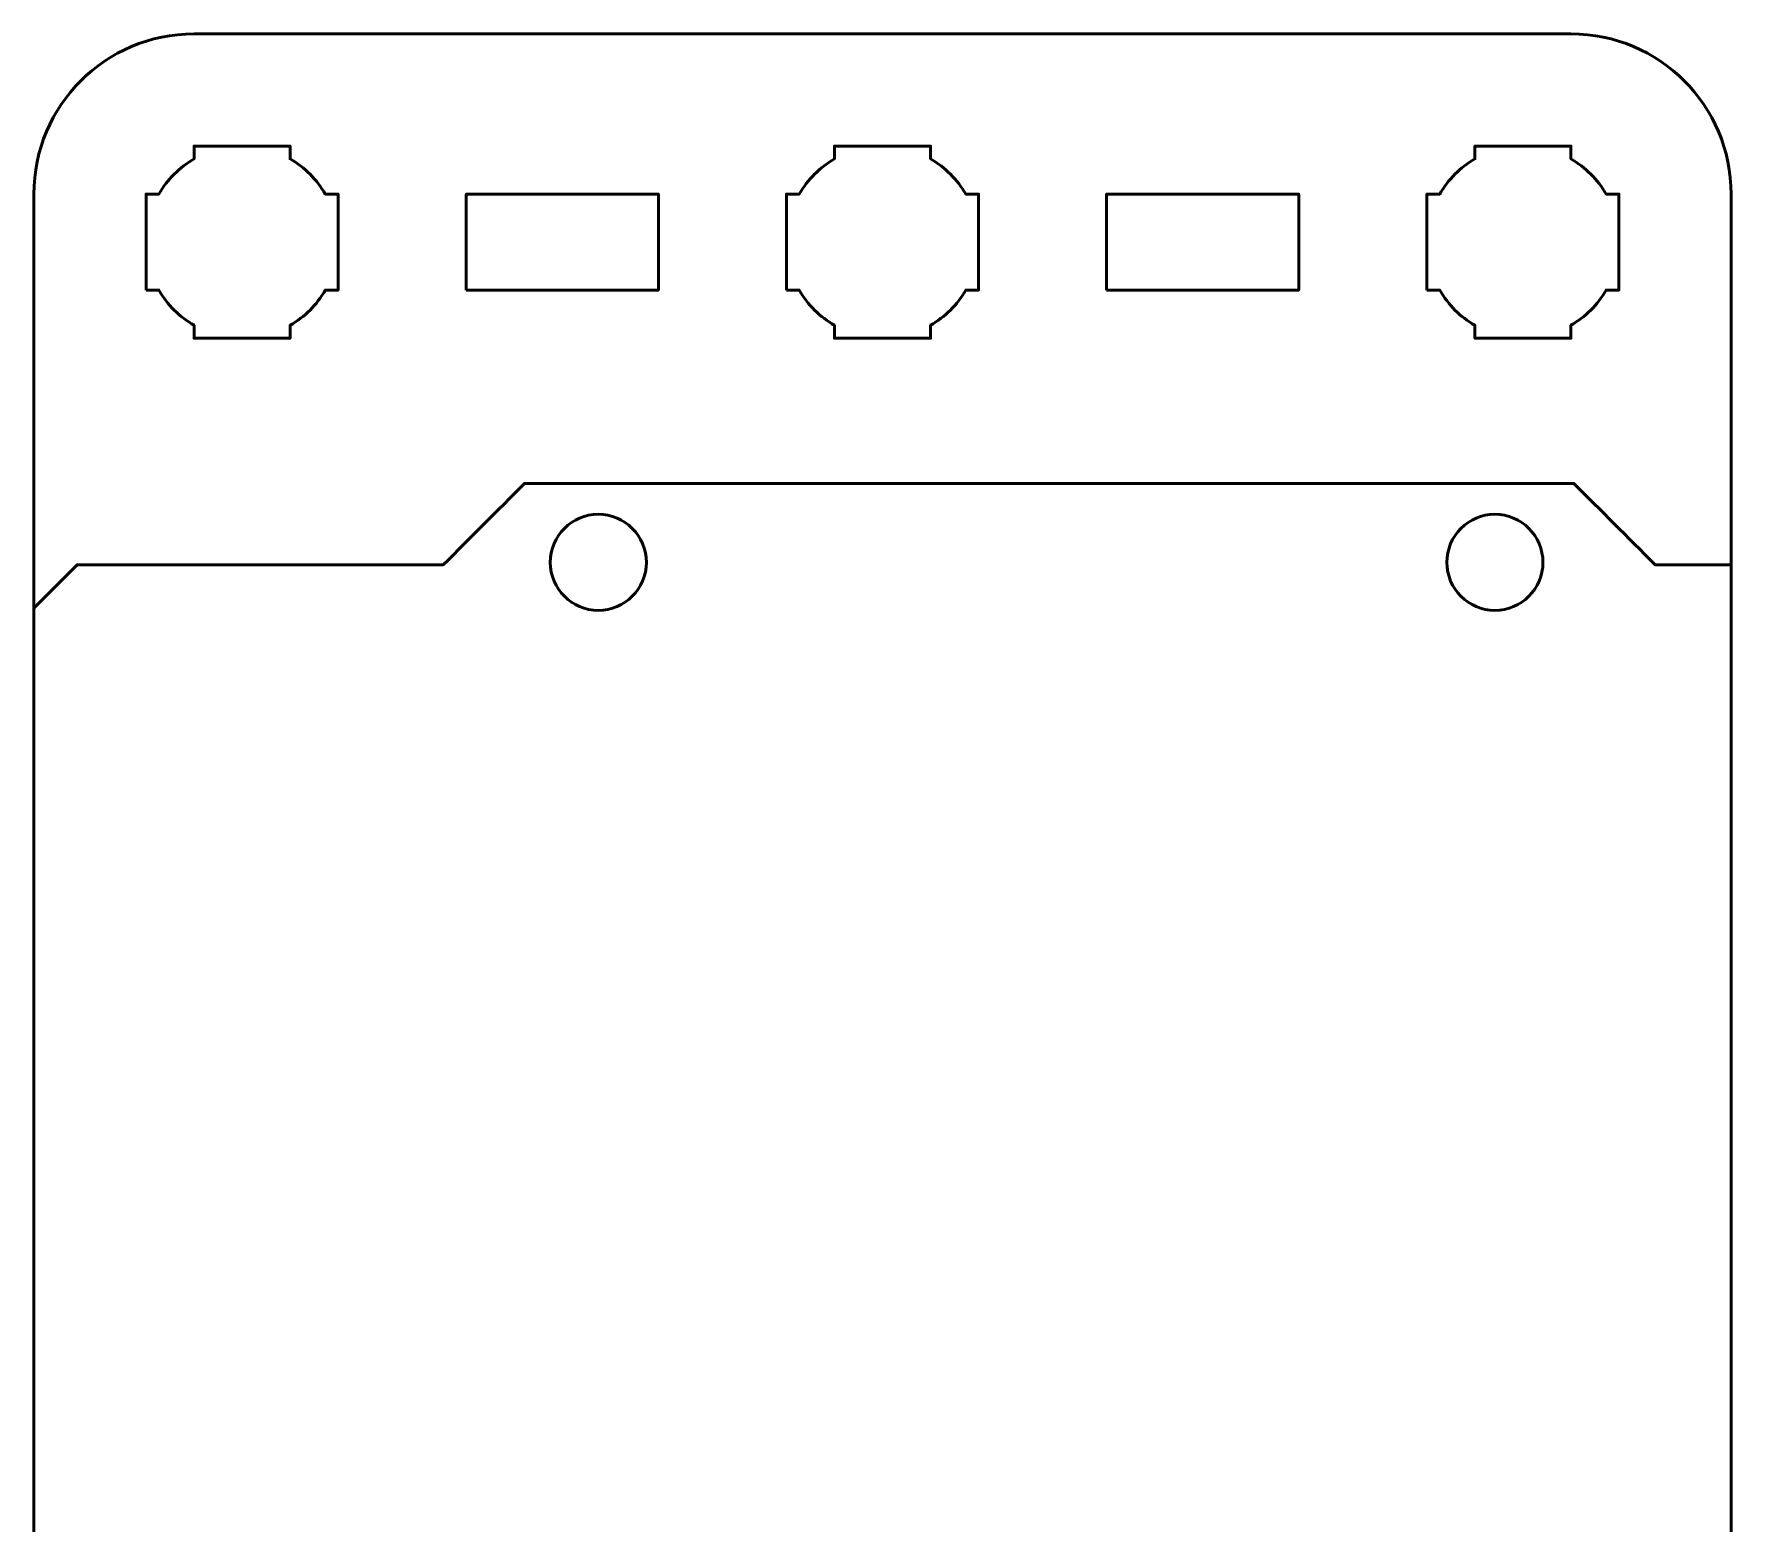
# Model space of a CAD drawing. Header units: centimetres. Extents: x -13.2 to -1.8, y -9.5 to -0.2.
# Drawn here: x -13.15 to -7.85, y -4.85 to -0.2 of the extents above; entities that cross this region are included whole.
import ezdxf

# ---------------------------------------------------------------- set-up
doc = ezdxf.new("R2010")
doc.units = ezdxf.units.CM
doc.header["$MEASUREMENT"] = 0
doc.layers.add('Layer 1', color=7, linetype='Continuous')

msp = doc.modelspace()

# ---------------------------------------------------------------- linework, layer by layer
at = {"layer": 'Layer 1', "lineweight": 53}
for centre in [(-11.38751, -1.85), (-8.58751, -1.85)]:
    msp.add_ellipse(centre, major_axis=(0, 0.15), ratio=1, dxfattribs=at)
for points, knots in [([(-13.15003, -8.99995), (-13.15003, -8.99995), (-13.15003, -7.1), (-13.15003, -7.1), (-13.15003, -7.1), (-13.15003, -7.1), (-12.91251, -7.1), (-12.91251, -7.1), (-12.91251, -7.1), (-12.82968, -7.1), (-12.76251, -7.03283), (-12.76251, -6.95), (-12.76251, -6.95), (-12.76251, -6.86717), (-12.82968, -6.8), (-12.91251, -6.8), (-12.91251, -6.8), (-12.91251, -6.8), (-13.15003, -6.8), (-13.15003, -6.8), (-13.15003, -6.8), (-13.15003, -6.8), (-13.15003, -0.70005), (-13.15003, -0.70005), (-13.15003, -0.70005), (-13.15003, -0.42305), (-12.92694, -0.19995), (-12.64994, -0.19995), (-12.64994, -0.19995), (-12.64994, -0.19995), (-8.35008, -0.19995), (-8.35008, -0.19995), (-8.35008, -0.19995), (-8.07294, -0.19995), (-7.84998, -0.42305), (-7.84998, -0.70005), (-7.84998, -0.70005), (-7.84998, -0.70005), (-7.84998, -6.9115), (-7.84998, -6.9115), (-7.84998, -6.9115), (-7.84998, -6.9115), (-8.08301, -6.9115), (-8.08301, -6.9115), (-8.08301, -6.9115), (-8.16584, -6.9115), (-8.23301, -6.97867), (-8.23301, -7.0615), (-8.23301, -7.0615), (-8.23301, -7.14433), (-8.16584, -7.2115), (-8.08301, -7.2115), (-8.08301, -7.2115), (-8.08301, -7.2115), (-7.84998, -7.2115), (-7.84998, -7.2115), (-7.84998, -7.2115), (-7.84998, -7.2115), (-7.84998, -8.99995), (-7.84998, -8.99995), (-7.84998, -8.99995), (-7.84998, -9.27695), (-8.07294, -9.50005), (-8.35008, -9.50005), (-8.35008, -9.50005), (-8.35008, -9.50005), (-12.64994, -9.50005), (-12.64994, -9.50005), (-12.64994, -9.50005), (-12.92694, -9.50005), (-13.15003, -9.27695), (-13.15003, -8.99995)], [0, 0, 0, 0, 0.0555556, 0.0555556, 0.0555556, 0.0555556, 0.1111111, 0.1111111, 0.1111111, 0.1111111, 0.1666667, 0.1666667, 0.1666667, 0.1666667, 0.2222222, 0.2222222, 0.2222222, 0.2222222, 0.2777778, 0.2777778, 0.2777778, 0.2777778, 0.3333333, 0.3333333, 0.3333333, 0.3333333, 0.3888889, 0.3888889, 0.3888889, 0.3888889, 0.4444444, 0.4444444, 0.4444444, 0.4444444, 0.5, 0.5, 0.5, 0.5, 0.5555556, 0.5555556, 0.5555556, 0.5555556, 0.6111111, 0.6111111, 0.6111111, 0.6111111, 0.6666667, 0.6666667, 0.6666667, 0.6666667, 0.7222222, 0.7222222, 0.7222222, 0.7222222, 0.7777778, 0.7777778, 0.7777778, 0.7777778, 0.8333333, 0.8333333, 0.8333333, 0.8333333, 0.8888889, 0.8888889, 0.8888889, 0.8888889, 0.9444444, 0.9444444, 0.9444444, 0.9444444, 1, 1, 1, 1]), ([(-12.79999, -1.00005), (-12.79999, -1.00005), (-12.79999, -0.85153), (-12.79999, -0.85153), (-12.79999, -0.85153), (-12.79999, -0.85153), (-12.80001, -0.84998), (-12.80001, -0.84998), (-12.80001, -0.84998), (-12.80001, -0.84998), (-12.79999, -0.84843), (-12.79999, -0.84843), (-12.79999, -0.84843), (-12.79999, -0.84843), (-12.79999, -0.70005), (-12.79999, -0.70005), (-12.79999, -0.70005), (-12.79999, -0.70005), (-12.75989, -0.70005), (-12.75989, -0.70005), (-12.75989, -0.70005), (-12.73354, -0.65449), (-12.69555, -0.6165), (-12.64999, -0.59014), (-12.64999, -0.59014), (-12.64999, -0.59014), (-12.64999, -0.55005), (-12.64999, -0.55005), (-12.64999, -0.55005), (-12.64999, -0.55005), (-12.50631, -0.55005), (-12.50631, -0.55005), (-12.50631, -0.55005), (-12.50631, -0.55005), (-12.5, -0.54998), (-12.5, -0.54998), (-12.5, -0.54998), (-12.5, -0.54998), (-12.49369, -0.55005), (-12.49369, -0.55005), (-12.49369, -0.55005), (-12.49369, -0.55005), (-12.34999, -0.55005), (-12.34999, -0.55005), (-12.34999, -0.55005), (-12.34999, -0.55005), (-12.34999, -0.59013), (-12.34999, -0.59013), (-12.34999, -0.59013), (-12.30442, -0.61649), (-12.26644, -0.65448), (-12.2401, -0.70005), (-12.2401, -0.70005), (-12.2401, -0.70005), (-12.19998, -0.70005), (-12.19998, -0.70005), (-12.19998, -0.70005), (-12.19998, -0.70005), (-12.19998, -1.00005), (-12.19998, -1.00005), (-12.19998, -1.00005), (-12.19998, -1.00005), (-12.24015, -1.00005), (-12.24015, -1.00005), (-12.24015, -1.00005), (-12.26649, -1.04558), (-12.30446, -1.08353), (-12.34999, -1.10986), (-12.34999, -1.10986), (-12.34999, -1.10986), (-12.34999, -1.15006), (-12.34999, -1.15006), (-12.34999, -1.15006), (-12.34999, -1.15006), (-12.64999, -1.15006), (-12.64999, -1.15006), (-12.64999, -1.15006), (-12.64999, -1.15006), (-12.64999, -1.10985), (-12.64999, -1.10985), (-12.64999, -1.10985), (-12.69552, -1.08352), (-12.73349, -1.04558), (-12.75984, -1.00005), (-12.75984, -1.00005), (-12.75984, -1.00005), (-12.79999, -1.00005), (-12.79999, -1.00005)], [0, 0, 0, 0, 0.0454545, 0.0454545, 0.0454545, 0.0454545, 0.0909091, 0.0909091, 0.0909091, 0.0909091, 0.1363636, 0.1363636, 0.1363636, 0.1363636, 0.1818182, 0.1818182, 0.1818182, 0.1818182, 0.2272727, 0.2272727, 0.2272727, 0.2272727, 0.2727273, 0.2727273, 0.2727273, 0.2727273, 0.3181818, 0.3181818, 0.3181818, 0.3181818, 0.3636364, 0.3636364, 0.3636364, 0.3636364, 0.4090909, 0.4090909, 0.4090909, 0.4090909, 0.4545455, 0.4545455, 0.4545455, 0.4545455, 0.5, 0.5, 0.5, 0.5, 0.5454545, 0.5454545, 0.5454545, 0.5454545, 0.5909091, 0.5909091, 0.5909091, 0.5909091, 0.6363636, 0.6363636, 0.6363636, 0.6363636, 0.6818182, 0.6818182, 0.6818182, 0.6818182, 0.7272727, 0.7272727, 0.7272727, 0.7272727, 0.7727273, 0.7727273, 0.7727273, 0.7727273, 0.8181818, 0.8181818, 0.8181818, 0.8181818, 0.8636364, 0.8636364, 0.8636364, 0.8636364, 0.9090909, 0.9090909, 0.9090909, 0.9090909, 0.9545455, 0.9545455, 0.9545455, 0.9545455, 1, 1, 1, 1]), ([(-10.79999, -1.00005), (-10.79999, -1.00005), (-10.79999, -0.85153), (-10.79999, -0.85153), (-10.79999, -0.85153), (-10.79999, -0.85153), (-10.80001, -0.84998), (-10.80001, -0.84998), (-10.80001, -0.84998), (-10.80001, -0.84998), (-10.79999, -0.84843), (-10.79999, -0.84843), (-10.79999, -0.84843), (-10.79999, -0.84843), (-10.79999, -0.70005), (-10.79999, -0.70005), (-10.79999, -0.70005), (-10.79999, -0.70005), (-10.75989, -0.70005), (-10.75989, -0.70005), (-10.75989, -0.70005), (-10.73354, -0.65449), (-10.69555, -0.6165), (-10.64999, -0.59014), (-10.64999, -0.59014), (-10.64999, -0.59014), (-10.64999, -0.55005), (-10.64999, -0.55005), (-10.64999, -0.55005), (-10.64999, -0.55005), (-10.50631, -0.55005), (-10.50631, -0.55005), (-10.50631, -0.55005), (-10.50631, -0.55005), (-10.5, -0.54998), (-10.5, -0.54998), (-10.5, -0.54998), (-10.5, -0.54998), (-10.49369, -0.55005), (-10.49369, -0.55005), (-10.49369, -0.55005), (-10.49369, -0.55005), (-10.34999, -0.55005), (-10.34999, -0.55005), (-10.34999, -0.55005), (-10.34999, -0.55005), (-10.34999, -0.59013), (-10.34999, -0.59013), (-10.34999, -0.59013), (-10.30442, -0.61649), (-10.26644, -0.65448), (-10.2401, -0.70005), (-10.2401, -0.70005), (-10.2401, -0.70005), (-10.19998, -0.70005), (-10.19998, -0.70005), (-10.19998, -0.70005), (-10.19998, -0.70005), (-10.19998, -1.00005), (-10.19998, -1.00005), (-10.19998, -1.00005), (-10.19998, -1.00005), (-10.24015, -1.00005), (-10.24015, -1.00005), (-10.24015, -1.00005), (-10.26649, -1.04558), (-10.30446, -1.08353), (-10.34999, -1.10986), (-10.34999, -1.10986), (-10.34999, -1.10986), (-10.34999, -1.15006), (-10.34999, -1.15006), (-10.34999, -1.15006), (-10.34999, -1.15006), (-10.64999, -1.15006), (-10.64999, -1.15006), (-10.64999, -1.15006), (-10.64999, -1.15006), (-10.64999, -1.10985), (-10.64999, -1.10985), (-10.64999, -1.10985), (-10.69552, -1.08352), (-10.73349, -1.04558), (-10.75984, -1.00005), (-10.75984, -1.00005), (-10.75984, -1.00005), (-10.79999, -1.00005), (-10.79999, -1.00005)], [0, 0, 0, 0, 0.0454545, 0.0454545, 0.0454545, 0.0454545, 0.0909091, 0.0909091, 0.0909091, 0.0909091, 0.1363636, 0.1363636, 0.1363636, 0.1363636, 0.1818182, 0.1818182, 0.1818182, 0.1818182, 0.2272727, 0.2272727, 0.2272727, 0.2272727, 0.2727273, 0.2727273, 0.2727273, 0.2727273, 0.3181818, 0.3181818, 0.3181818, 0.3181818, 0.3636364, 0.3636364, 0.3636364, 0.3636364, 0.4090909, 0.4090909, 0.4090909, 0.4090909, 0.4545455, 0.4545455, 0.4545455, 0.4545455, 0.5, 0.5, 0.5, 0.5, 0.5454545, 0.5454545, 0.5454545, 0.5454545, 0.5909091, 0.5909091, 0.5909091, 0.5909091, 0.6363636, 0.6363636, 0.6363636, 0.6363636, 0.6818182, 0.6818182, 0.6818182, 0.6818182, 0.7272727, 0.7272727, 0.7272727, 0.7272727, 0.7727273, 0.7727273, 0.7727273, 0.7727273, 0.8181818, 0.8181818, 0.8181818, 0.8181818, 0.8636364, 0.8636364, 0.8636364, 0.8636364, 0.9090909, 0.9090909, 0.9090909, 0.9090909, 0.9545455, 0.9545455, 0.9545455, 0.9545455, 1, 1, 1, 1]), ([(-8.79999, -1.00005), (-8.79999, -1.00005), (-8.79999, -0.85153), (-8.79999, -0.85153), (-8.79999, -0.85153), (-8.79999, -0.85153), (-8.80001, -0.84998), (-8.80001, -0.84998), (-8.80001, -0.84998), (-8.80001, -0.84998), (-8.79999, -0.84843), (-8.79999, -0.84843), (-8.79999, -0.84843), (-8.79999, -0.84843), (-8.79999, -0.70005), (-8.79999, -0.70005), (-8.79999, -0.70005), (-8.79999, -0.70005), (-8.75989, -0.70005), (-8.75989, -0.70005), (-8.75989, -0.70005), (-8.73354, -0.65449), (-8.69555, -0.6165), (-8.64999, -0.59014), (-8.64999, -0.59014), (-8.64999, -0.59014), (-8.64999, -0.55005), (-8.64999, -0.55005), (-8.64999, -0.55005), (-8.64999, -0.55005), (-8.50631, -0.55005), (-8.50631, -0.55005), (-8.50631, -0.55005), (-8.50631, -0.55005), (-8.5, -0.54998), (-8.5, -0.54998), (-8.5, -0.54998), (-8.5, -0.54998), (-8.49369, -0.55005), (-8.49369, -0.55005), (-8.49369, -0.55005), (-8.49369, -0.55005), (-8.34999, -0.55005), (-8.34999, -0.55005), (-8.34999, -0.55005), (-8.34999, -0.55005), (-8.34999, -0.59013), (-8.34999, -0.59013), (-8.34999, -0.59013), (-8.30442, -0.61649), (-8.26644, -0.65448), (-8.2401, -0.70005), (-8.2401, -0.70005), (-8.2401, -0.70005), (-8.19998, -0.70005), (-8.19998, -0.70005), (-8.19998, -0.70005), (-8.19998, -0.70005), (-8.19998, -1.00005), (-8.19998, -1.00005), (-8.19998, -1.00005), (-8.19998, -1.00005), (-8.24015, -1.00005), (-8.24015, -1.00005), (-8.24015, -1.00005), (-8.26649, -1.04558), (-8.30446, -1.08353), (-8.34999, -1.10986), (-8.34999, -1.10986), (-8.34999, -1.10986), (-8.34999, -1.15006), (-8.34999, -1.15006), (-8.34999, -1.15006), (-8.34999, -1.15006), (-8.64999, -1.15006), (-8.64999, -1.15006), (-8.64999, -1.15006), (-8.64999, -1.15006), (-8.64999, -1.10985), (-8.64999, -1.10985), (-8.64999, -1.10985), (-8.69552, -1.08352), (-8.73349, -1.04558), (-8.75984, -1.00005), (-8.75984, -1.00005), (-8.75984, -1.00005), (-8.79999, -1.00005), (-8.79999, -1.00005)], [0, 0, 0, 0, 0.0454545, 0.0454545, 0.0454545, 0.0454545, 0.0909091, 0.0909091, 0.0909091, 0.0909091, 0.1363636, 0.1363636, 0.1363636, 0.1363636, 0.1818182, 0.1818182, 0.1818182, 0.1818182, 0.2272727, 0.2272727, 0.2272727, 0.2272727, 0.2727273, 0.2727273, 0.2727273, 0.2727273, 0.3181818, 0.3181818, 0.3181818, 0.3181818, 0.3636364, 0.3636364, 0.3636364, 0.3636364, 0.4090909, 0.4090909, 0.4090909, 0.4090909, 0.4545455, 0.4545455, 0.4545455, 0.4545455, 0.5, 0.5, 0.5, 0.5, 0.5454545, 0.5454545, 0.5454545, 0.5454545, 0.5909091, 0.5909091, 0.5909091, 0.5909091, 0.6363636, 0.6363636, 0.6363636, 0.6363636, 0.6818182, 0.6818182, 0.6818182, 0.6818182, 0.7272727, 0.7272727, 0.7272727, 0.7272727, 0.7727273, 0.7727273, 0.7727273, 0.7727273, 0.8181818, 0.8181818, 0.8181818, 0.8181818, 0.8636364, 0.8636364, 0.8636364, 0.8636364, 0.9090909, 0.9090909, 0.9090909, 0.9090909, 0.9545455, 0.9545455, 0.9545455, 0.9545455, 1, 1, 1, 1]), ([(-11.79999, -1.00005), (-11.79999, -1.00005), (-11.79999, -0.70005), (-11.79999, -0.70005), (-11.79999, -0.70005), (-11.79999, -0.70005), (-11.19998, -0.70005), (-11.19998, -0.70005), (-11.19998, -0.70005), (-11.19998, -0.70005), (-11.19998, -1.00005), (-11.19998, -1.00005), (-11.19998, -1.00005), (-11.19998, -1.00005), (-11.79999, -1.00005), (-11.79999, -1.00005)], [0, 0, 0, 0, 0.25, 0.25, 0.25, 0.25, 0.5, 0.5, 0.5, 0.5, 0.75, 0.75, 0.75, 0.75, 1, 1, 1, 1]), ([(-9.80002, -1.00005), (-9.80002, -1.00005), (-9.80002, -0.70005), (-9.80002, -0.70005), (-9.80002, -0.70005), (-9.80002, -0.70005), (-9.20002, -0.70005), (-9.20002, -0.70005), (-9.20002, -0.70005), (-9.20002, -0.70005), (-9.20002, -1.00005), (-9.20002, -1.00005), (-9.20002, -1.00005), (-9.20002, -1.00005), (-9.80002, -1.00005), (-9.80002, -1.00005)], [0, 0, 0, 0, 0.25, 0.25, 0.25, 0.25, 0.5, 0.5, 0.5, 0.5, 0.75, 0.75, 0.75, 0.75, 1, 1, 1, 1])]:
    msp.add_open_spline(points, degree=3, knots=knots, dxfattribs=at)
at = {"layer": 'Layer 1', "color": 5, "lineweight": 53}
msp.add_open_spline([(-13.15003, -1.99292), (-13.09923, -1.94212), (-13.06541, -1.9083), (-13.01461, -1.8575), (-13.01461, -1.8575), (-12.63361, -1.8575), (-12.25261, -1.8575), (-11.87161, -1.8575), (-11.87161, -1.8575), (-11.78779, -1.77368), (-11.70397, -1.68986), (-11.61761, -1.6035), (-11.61761, -1.6035), (-10.52541, -1.6035), (-9.43321, -1.6035), (-8.34101, -1.6035), (-8.34101, -1.6035), (-8.25719, -1.68732), (-8.17337, -1.77114), (-8.08701, -1.8575), (-8.08701, -1.8575), (-8.00319, -1.8575), (-7.93634, -1.8575), (-7.84998, -1.8575)], degree=3, knots=[0, 0, 0, 0, 0.1666667, 0.1666667, 0.1666667, 0.1666667, 0.3333333, 0.3333333, 0.3333333, 0.3333333, 0.5, 0.5, 0.5, 0.5, 0.6666667, 0.6666667, 0.6666667, 0.6666667, 0.8333333, 0.8333333, 0.8333333, 0.8333333, 1, 1, 1, 1], dxfattribs=at)

doc.saveas('drawing.dxf')
